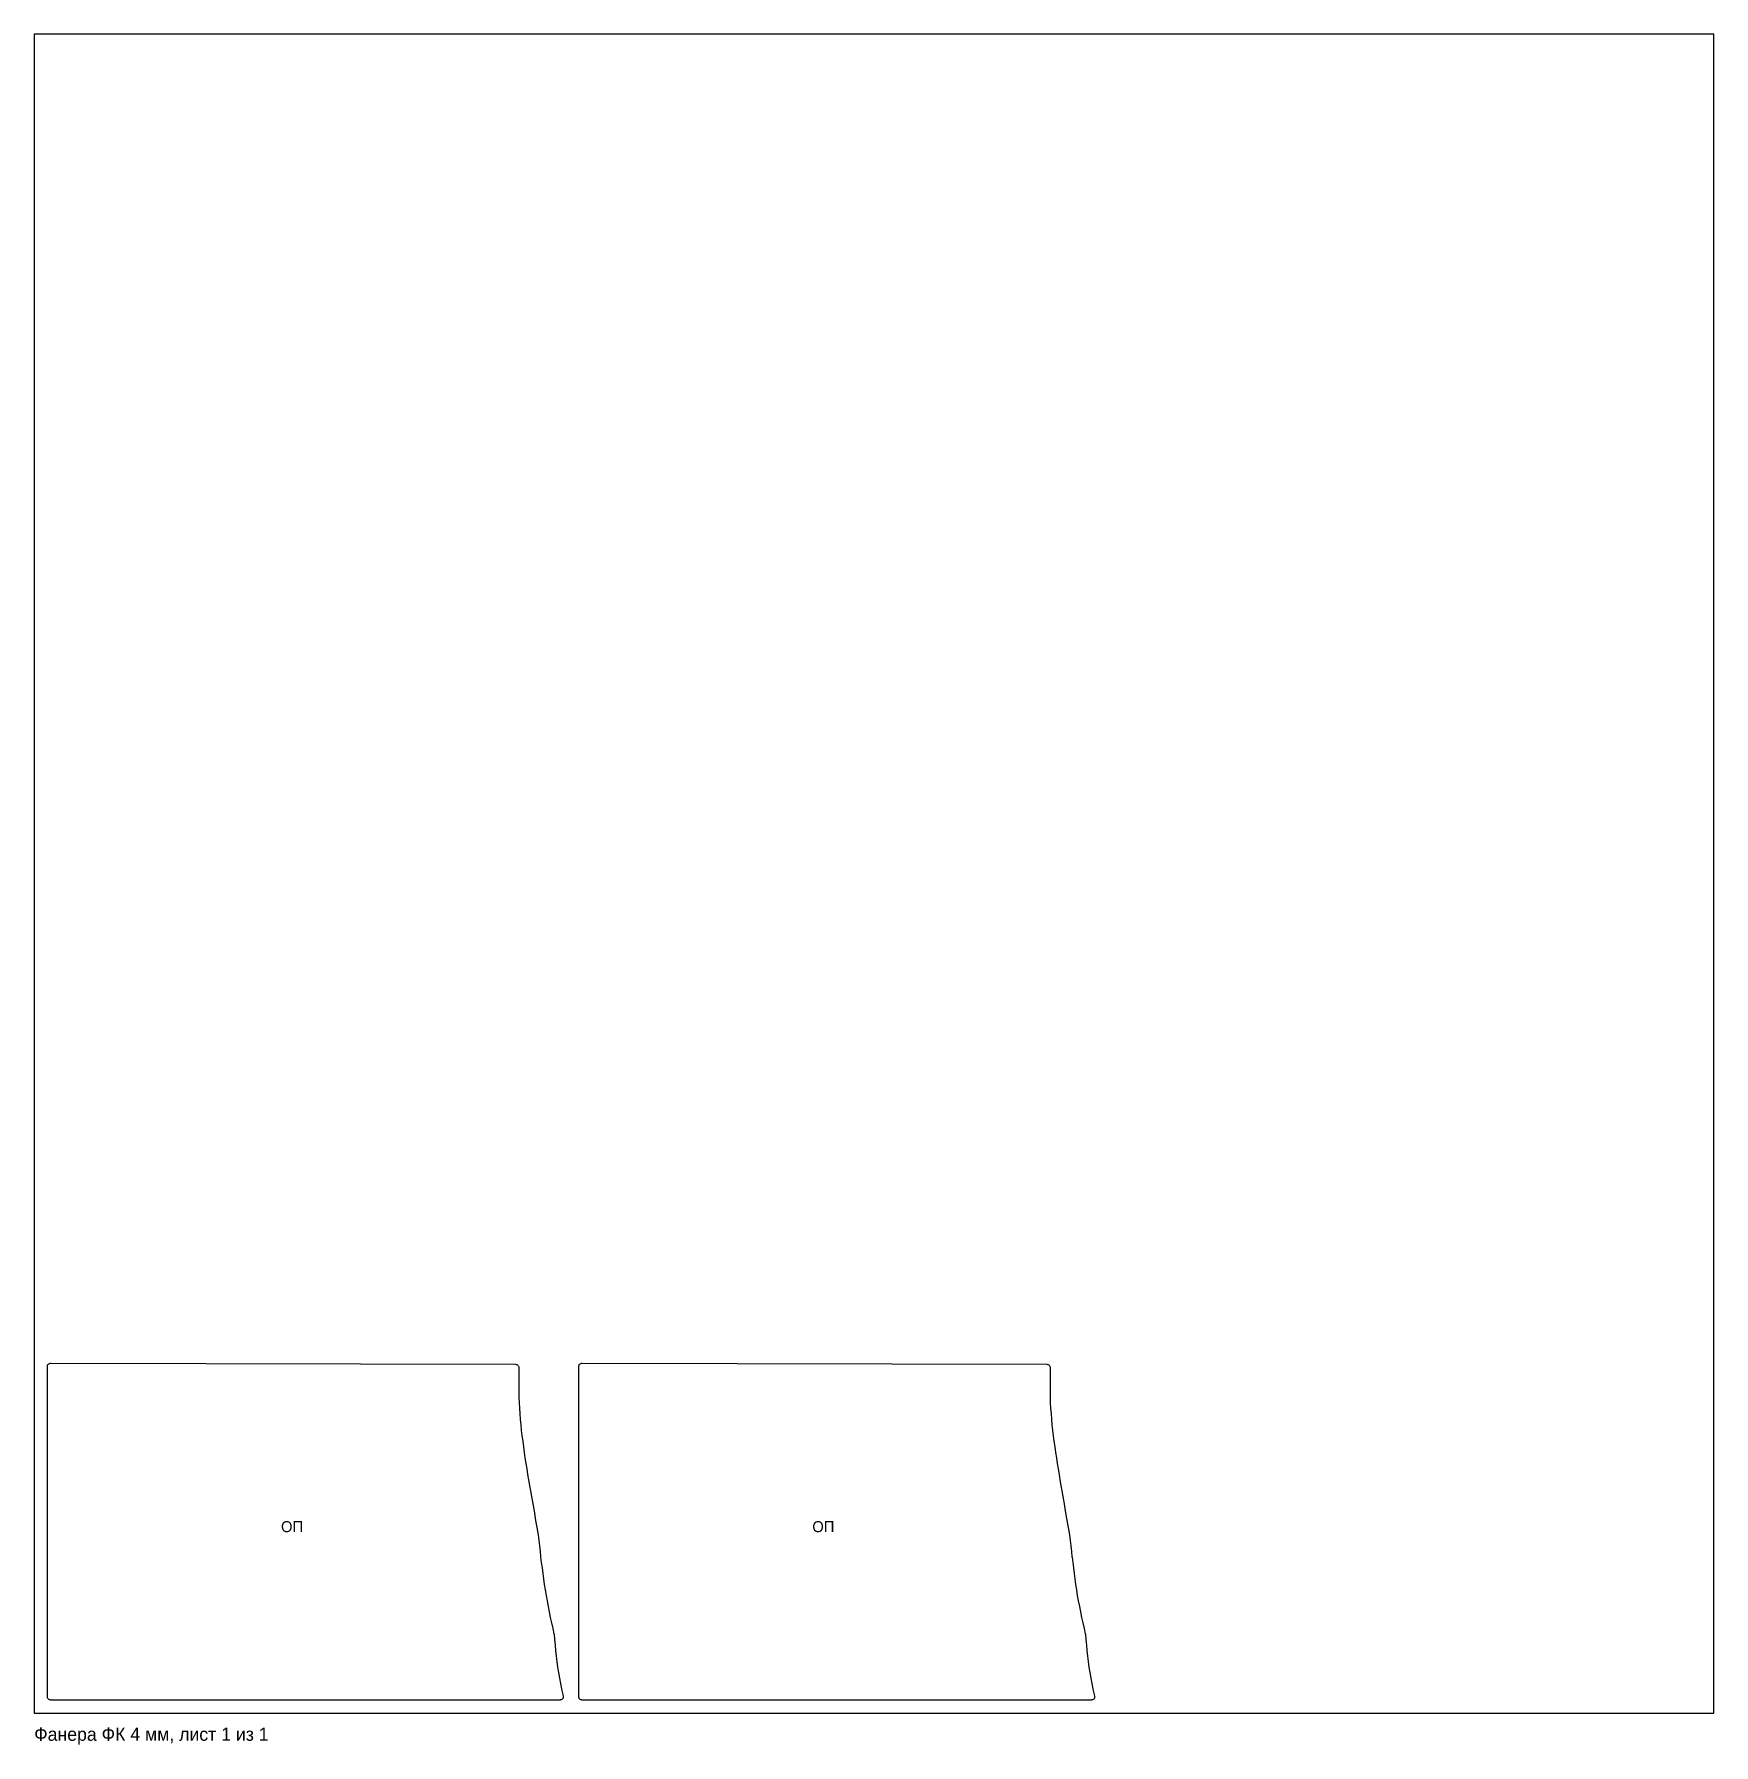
# Model space of a CAD drawing. Header units: millimetres. Extents: x 0 to 1525, y -29 to 1525.
import ezdxf
from ezdxf.enums import TextEntityAlignment as Align

# ---------------------------------------------------------------- set-up
doc = ezdxf.new("R2010")
doc.units = ezdxf.units.MM
for name, color, linetype in [('CUT_OUT', 7, 'Continuous'), ('SHEET', 9, 'Continuous'), ('TEXT', 8, 'Continuous')]:
    doc.layers.add(name, color=color, linetype=linetype)

msp = doc.modelspace()

# ---------------------------------------------------------------- linework, layer by layer
at = {"layer": 'CUT_OUT'}
for points in [[(12, 315), (12.1, 315.6), (12.2, 316.1), (12.5, 316.7), (12.9, 317.1), (13.3, 317.5), (13.9, 317.8), (14.4, 317.9), (15, 318), (437, 317), (437.6, 316.9), (438.1, 316.8), (438.7, 316.5), (439.1, 316.1), (439.5, 315.7), (439.8, 315.2), (439.9, 314.6), (440, 314), (440, 287.1), (440, 286.9), (440.2, 282), (440.2, 282), (440.5, 277), (440.5, 277), (440.8, 272), (440.8, 272), (441.2, 267), (441.2, 267), (441.7, 262), (441.7, 262), (442.2, 257.1), (442.2, 256.9), (442.8, 252), (442.8, 252), (443.5, 247), (444.2, 242), (444.2, 242), (444.9, 237), (444.9, 237), (445.6, 232), (446.4, 227), (446.4, 227), (447.2, 222), (448, 217), (448.9, 212), (449.7, 207), (450.6, 202), (451.5, 197), (452.3, 192), (454.1, 182), (454.9, 177), (457.5, 162), (457.5, 162), (458.2, 157), (458.2, 157), (458.8, 152.1), (458.8, 152), (459.4, 147), (459.4, 147), (459.8, 142.1), (459.8, 141.9), (460.4, 137), (461.1, 132), (461.1, 132), (461.7, 127), (461.7, 127), (462.4, 122), (462.4, 122), (463.1, 117), (463.1, 117), (463.9, 112), (463.9, 112), (464.7, 107), (464.7, 107), (465.6, 102), (465.6, 102), (466.5, 97), (466.5, 97), (467.5, 92), (467.6, 92), (468.6, 87), (468.6, 87), (469.7, 82), (469.7, 82), (470.8, 77), (470.8, 77), (471.9, 72.2), (472, 71.8), (472.4, 67), (472.4, 67), (472.9, 62), (472.9, 62), (473.4, 57), (473.4, 57), (473.9, 52), (473.9, 52), (474.6, 47), (474.6, 47), (475.2, 42), (475.2, 42), (476, 37), (476, 37), (476.8, 32), (476.8, 32), (477.8, 27.1), (477.8, 26.9), (478.9, 22.1), (478.9, 21.9), (480.1, 17.1), (480.1, 16.9), (480.4, 15.5), (480.4, 15), (480.4, 14.4), (480.2, 13.8), (479.9, 13.3), (479.5, 12.9), (479.1, 12.5), (478.6, 12.2), (478, 12.1), (477.4, 12), (15, 12), (14.4, 12.1), (13.9, 12.2), (13.3, 12.5), (12.9, 12.9), (12.5, 13.3), (12.2, 13.9), (12.1, 14.4), (12, 15), (12, 315)], [(494.4, 315), (494.5, 315.6), (494.7, 316.1), (494.9, 316.7), (495.3, 317.1), (495.8, 317.5), (496.3, 317.8), (496.8, 317.9), (497.4, 318), (919.4, 317), (920, 316.9), (920.6, 316.8), (921.1, 316.5), (921.5, 316.1), (921.9, 315.7), (922.2, 315.2), (922.4, 314.6), (922.4, 314), (922.4, 287.1), (922.4, 286.9), (922.6, 282), (922.6, 282), (922.9, 277), (922.9, 277), (923.3, 272), (923.3, 272), (923.7, 267), (923.7, 267), (924.1, 262), (924.1, 262), (924.6, 257.1), (924.6, 256.9), (925.2, 252), (925.2, 252), (925.9, 247), (926.6, 242), (926.6, 242), (927.3, 237), (927.3, 237), (928.1, 232), (928.8, 227), (928.8, 227), (929.6, 222), (930.5, 217), (931.3, 212), (932.2, 207), (933, 202), (933.9, 197), (934.8, 192), (936.5, 182), (937.3, 177), (939.9, 162), (939.9, 162), (940.7, 157), (940.7, 157), (941.3, 152.1), (941.3, 152), (941.8, 147), (941.8, 147), (942.2, 142.1), (942.3, 141.9), (942.9, 137), (943.5, 132), (943.5, 132), (944.1, 127), (944.1, 127), (944.8, 122), (944.8, 122), (945.5, 117), (945.5, 117), (946.3, 112), (946.3, 112), (947.1, 107), (947.1, 107), (948, 102), (948, 102), (949, 97), (949, 97), (950, 92), (950, 92), (951, 87), (951, 87), (952.1, 82), (952.1, 82), (953.2, 77), (953.2, 77), (954.3, 72.2), (954.4, 71.8), (954.8, 67), (954.8, 67), (955.3, 62), (955.3, 62), (955.8, 57), (955.8, 57), (956.4, 52), (956.4, 52), (957, 47), (957, 47), (957.7, 42), (957.7, 42), (958.4, 37), (958.4, 37), (959.3, 32), (959.3, 32), (960.2, 27.1), (960.2, 26.9), (961.3, 22.1), (961.3, 21.9), (962.5, 17.1), (962.5, 16.9), (962.8, 15.5), (962.9, 15), (962.8, 14.4), (962.6, 13.8), (962.3, 13.3), (962, 12.9), (961.5, 12.5), (961, 12.2), (960.4, 12.1), (959.9, 12), (497.4, 12), (496.8, 12.1), (496.3, 12.2), (495.8, 12.5), (495.3, 12.9), (494.9, 13.3), (494.7, 13.9), (494.5, 14.4), (494.4, 15), (494.4, 315)]]:
    msp.add_lwpolyline(points, close=True, dxfattribs=at)
at = {"layer": 'SHEET'}
msp.add_lwpolyline([(0, 0), (1525, 0), (1525, 1525), (0, 1525)], close=True, dxfattribs=at)

# ---------------------------------------------------------------- texts
at = {"layer": 'TEXT'}
for p in [(234.1, 169.5), (716.5, 169.5)]:
    msp.add_text('ОП', height=10, dxfattribs=at).set_placement(p, align=Align.MIDDLE_CENTER)
msp.add_text('Фанера ФК 4 мм, лист 1 из 1', height=12, dxfattribs=at).set_placement((0, -25))

doc.saveas('drawing.dxf')
